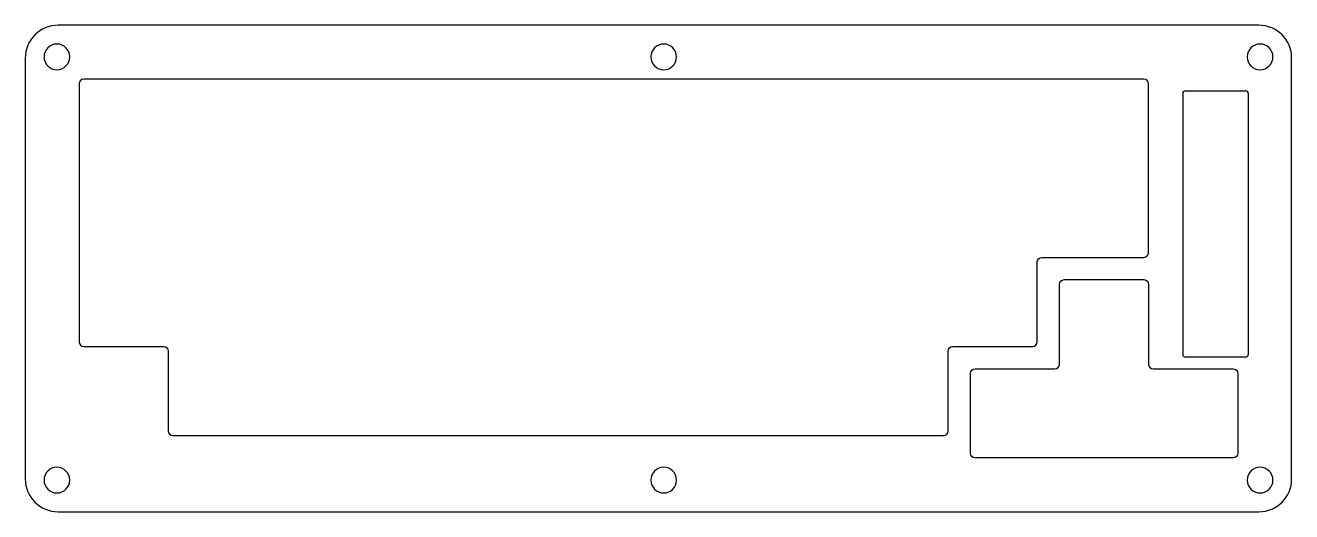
# Model space of a CAD drawing. Header units: millimetres. Extents: x 12 to 283, y -156 to -52.
import ezdxf

# ---------------------------------------------------------------- set-up
doc = ezdxf.new("R2010")
doc.units = ezdxf.units.MM
doc.header["$MEASUREMENT"] = 0
doc.layers.add('Layer 1', color=7, linetype='Continuous')

# ---------------------------------------------------------------- blocks, each defined once
blk = doc.blocks.new('block 2')
at = {"layer": 'Layer 1', "color": 7, "lineweight": 25, "true_color": 0xffffff}
blk.add_lwpolyline([(260.11, -65.63), (273.11, -65.63)], dxfattribs=at)
blk = doc.blocks.new('block 3')
at = {"layer": 'Layer 1', "color": 7, "lineweight": 25, "true_color": 0xffffff}
blk.add_lwpolyline([(260.11, -122.49), (273.11, -122.49)], dxfattribs=at)
blk = doc.blocks.new('block 4')
at = {"layer": 'Layer 1', "color": 7, "lineweight": 25, "true_color": 0xffffff}
blk.add_lwpolyline([(259.61, -66.13), (259.61, -121.99)], dxfattribs=at)
blk = doc.blocks.new('block 5')
at = {"layer": 'Layer 1', "color": 7, "lineweight": 25, "true_color": 0xffffff}
blk.add_open_spline([(260.11, -65.63), (259.84, -65.63), (259.61, -65.85), (259.61, -66.13)], degree=3, dxfattribs=at)
blk = doc.blocks.new('block 6')
at = {"layer": 'Layer 1', "color": 7, "lineweight": 25, "true_color": 0xffffff}
blk.add_open_spline([(273.61, -66.13), (273.61, -65.85), (273.39, -65.63), (273.11, -65.63)], degree=3, dxfattribs=at)
blk = doc.blocks.new('block 7')
at = {"layer": 'Layer 1', "color": 7, "lineweight": 25, "true_color": 0xffffff}
blk.add_open_spline([(259.61, -121.99), (259.61, -122.27), (259.84, -122.49), (260.11, -122.49)], degree=3, dxfattribs=at)
blk = doc.blocks.new('block 8')
at = {"layer": 'Layer 1', "color": 7, "lineweight": 25, "true_color": 0xffffff}
blk.add_open_spline([(273.11, -122.49), (273.39, -122.49), (273.61, -122.27), (273.61, -121.99)], degree=3, dxfattribs=at)

msp = doc.modelspace()

# ---------------------------------------------------------------- linework, layer by layer
at = {"layer": 'Layer 1', "color": 7, "lineweight": 25, "true_color": 0xffffff}
msp.add_lwpolyline([(273.61, -66.13), (273.61, -121.99)], dxfattribs=at)
for points, knots in [([(19.22, -155.57), (15.36, -155.57), (12.22, -152.43), (12.22, -148.57), (12.22, -148.57), (12.22, -58.6), (12.22, -58.6), (12.22, -54.74), (15.36, -51.6), (19.22, -51.6), (19.22, -51.6), (275.9, -51.6), (275.9, -51.6), (279.77, -51.6), (282.9, -54.74), (282.9, -58.6), (282.9, -58.6), (282.9, -148.57), (282.9, -148.57), (282.9, -152.43), (279.77, -155.57), (275.9, -155.57), (275.9, -155.57), (19.22, -155.57), (19.22, -155.57)], [0, 0, 0, 0, 1, 1, 1, 2, 2, 2, 3, 3, 3, 4, 4, 4, 5, 5, 5, 6, 6, 6, 7, 7, 7, 8, 8, 8, 8]), ([(21.72, -58.35), (21.72, -59.87), (20.49, -61.1), (18.97, -61.1), (17.46, -61.1), (16.22, -59.87), (16.22, -58.35), (16.22, -56.83), (17.46, -55.6), (18.97, -55.6), (20.49, -55.6), (21.72, -56.83), (21.72, -58.35)], [0, 0, 0, 0, 1, 1, 1, 2, 2, 2, 3, 3, 3, 4, 4, 4, 4]), ([(151.42, -58.35), (151.42, -59.87), (150.19, -61.1), (148.67, -61.1), (147.15, -61.1), (145.92, -59.87), (145.92, -58.35), (145.92, -56.83), (147.15, -55.6), (148.67, -55.6), (150.19, -55.6), (151.42, -56.83), (151.42, -58.35)], [0, 0, 0, 0, 1, 1, 1, 2, 2, 2, 3, 3, 3, 4, 4, 4, 4]), ([(278.9, -58.35), (278.9, -59.87), (277.67, -61.1), (276.15, -61.1), (274.63, -61.1), (273.4, -59.87), (273.4, -58.35), (273.4, -56.83), (274.63, -55.6), (276.15, -55.6), (277.67, -55.6), (278.9, -56.83), (278.9, -58.35)], [0, 0, 0, 0, 1, 1, 1, 2, 2, 2, 3, 3, 3, 4, 4, 4, 4]), ([(42.77, -138.3), (42.77, -138.3), (42.77, -121.25), (42.77, -121.25), (42.77, -120.7), (42.33, -120.25), (41.77, -120.25), (41.77, -120.25), (24.72, -120.25), (24.72, -120.25), (24.17, -120.25), (23.72, -119.81), (23.72, -119.25), (23.72, -119.25), (23.72, -64.1), (23.72, -64.1), (23.72, -63.55), (24.17, -63.1), (24.72, -63.1), (24.72, -63.1), (251.32, -63.1), (251.32, -63.1), (251.88, -63.1), (252.32, -63.55), (252.32, -64.1), (252.32, -64.1), (252.32, -100.2), (252.32, -100.2), (252.32, -100.76), (251.88, -101.2), (251.32, -101.2), (251.32, -101.2), (229.51, -101.2), (229.51, -101.2), (228.96, -101.2), (228.51, -101.65), (228.51, -102.2), (228.51, -102.2), (228.51, -119.25), (228.51, -119.25), (228.51, -119.81), (228.06, -120.25), (227.51, -120.25), (227.51, -120.25), (210.46, -120.25), (210.46, -120.25), (209.91, -120.25), (209.46, -120.7), (209.46, -121.25), (209.46, -121.25), (209.46, -138.3), (209.46, -138.3), (209.46, -138.86), (209.01, -139.3), (208.46, -139.3), (208.46, -139.3), (43.77, -139.3), (43.77, -139.3), (43.22, -139.3), (42.77, -138.86), (42.77, -138.3)], [0, 0, 0, 0, 1, 1, 1, 2, 2, 2, 3, 3, 3, 4, 4, 4, 5, 5, 5, 6, 6, 6, 7, 7, 7, 8, 8, 8, 9, 9, 9, 10, 10, 10, 11, 11, 11, 12, 12, 12, 13, 13, 13, 14, 14, 14, 15, 15, 15, 16, 16, 16, 17, 17, 17, 18, 18, 18, 19, 19, 19, 20, 20, 20, 20]), ([(215.22, -144.07), (215.22, -144.07), (270.37, -144.07), (270.37, -144.07), (270.93, -144.07), (271.37, -143.62), (271.37, -143.07), (271.37, -143.07), (271.37, -126.02), (271.37, -126.02), (271.37, -125.46), (270.93, -125.02), (270.37, -125.02), (270.37, -125.02), (253.32, -125.02), (253.32, -125.02), (252.77, -125.02), (252.32, -124.57), (252.32, -124.02), (252.32, -124.02), (252.32, -106.97), (252.32, -106.97), (252.32, -106.41), (251.88, -105.97), (251.32, -105.97), (251.32, -105.97), (234.27, -105.97), (234.27, -105.97), (233.72, -105.97), (233.27, -106.41), (233.27, -106.97), (233.27, -106.97), (233.27, -124.02), (233.27, -124.02), (233.27, -124.57), (232.83, -125.02), (232.27, -125.02), (232.27, -125.02), (215.22, -125.02), (215.22, -125.02), (214.67, -125.02), (214.22, -125.46), (214.22, -126.02), (214.22, -126.02), (214.22, -143.07), (214.22, -143.07), (214.22, -143.62), (214.67, -144.07), (215.22, -144.07)], [0, 0, 0, 0, 1, 1, 1, 2, 2, 2, 3, 3, 3, 4, 4, 4, 5, 5, 5, 6, 6, 6, 7, 7, 7, 8, 8, 8, 9, 9, 9, 10, 10, 10, 11, 11, 11, 12, 12, 12, 13, 13, 13, 14, 14, 14, 15, 15, 15, 16, 16, 16, 16]), ([(21.72, -148.82), (21.72, -150.33), (20.49, -151.57), (18.97, -151.57), (17.46, -151.57), (16.22, -150.33), (16.22, -148.82), (16.22, -147.3), (17.46, -146.07), (18.97, -146.07), (20.49, -146.07), (21.72, -147.3), (21.72, -148.82)], [0, 0, 0, 0, 1, 1, 1, 2, 2, 2, 3, 3, 3, 4, 4, 4, 4]), ([(151.42, -148.82), (151.42, -150.33), (150.19, -151.57), (148.67, -151.57), (147.15, -151.57), (145.92, -150.33), (145.92, -148.82), (145.92, -147.3), (147.15, -146.07), (148.67, -146.07), (150.19, -146.07), (151.42, -147.3), (151.42, -148.82)], [0, 0, 0, 0, 1, 1, 1, 2, 2, 2, 3, 3, 3, 4, 4, 4, 4]), ([(278.9, -148.82), (278.9, -150.33), (277.67, -151.57), (276.15, -151.57), (274.63, -151.57), (273.4, -150.33), (273.4, -148.82), (273.4, -147.3), (274.63, -146.07), (276.15, -146.07), (277.67, -146.07), (278.9, -147.3), (278.9, -148.82)], [0, 0, 0, 0, 1, 1, 1, 2, 2, 2, 3, 3, 3, 4, 4, 4, 4])]:
    msp.add_open_spline(points, degree=3, knots=knots, dxfattribs=at)

# ---------------------------------------------------------------- block references
at = {"layer": 'Layer 1'}
for name in ['block 5', 'block 4', 'block 2', 'block 6', 'block 7', 'block 3', 'block 8']:
    msp.add_blockref(name, (0, 0), dxfattribs=at)

doc.saveas('drawing.dxf')
